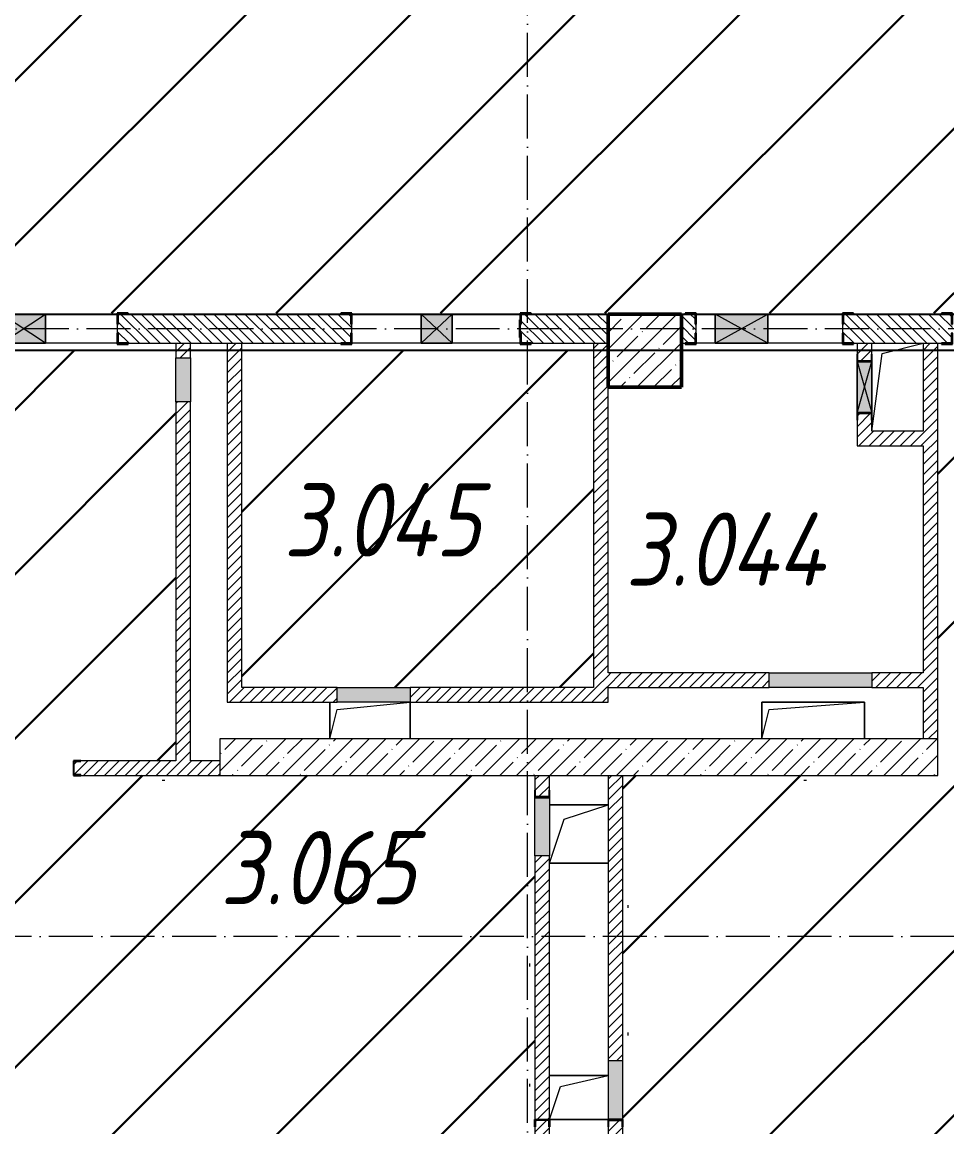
# Model space of a CAD drawing. Header units: millimetres. Extents: x 35697 to 388678, y -91946 to 171347.
# Drawn here: x 290171 to 296483, y -86332 to -78789 of the extents above; entities that cross this region are included whole.
import ezdxf

# ---------------------------------------------------------------- set-up
doc = ezdxf.new("R2010")
doc.units = ezdxf.units.MM
doc.linetypes.add('50_200_ШТРИХ_1Т_ш5_п1_п1_', pattern=[700, 500, -100, 0, -100])
for name, color, linetype, lineweight in [('2.1) ПГП окна 2.8 м', 5, 'Continuous', 30), ('A-DETL-GENF-OTLN', 7, 'Continuous', 9), ('A-FLOR-____-OTLN', 7, 'Continuous', 9), ('A-GENM-____-MCUT', 7, 'Continuous', 25), ('A-GENM-____-OTLN', 7, 'Continuous', 9), ('A-GENM-____-OTLN-1', 7, 'Continuous', 25), ('A-GLAZ-____-OTLN', 7, 'Continuous', 9), ('A-WALL-____-MCUT-1', 7, 'Continuous', 9), ('A-WALL-____-MCUT-3', 7, 'Continuous', 9), ('A-WALL-____-PATT-1', 7, 'Continuous', 9), ('A-WALL-FNSH-MCUT-1', 7, 'Continuous', 9), ('I-WALL-____-OTLN', 7, 'Continuous', 9), ('S-COLS-____-MCUT', 7, 'Continuous', 50), ('S-COLS-____-OTLN', 7, 'Continuous', 9), ('S-GRID-____-OTLN-1', 7, '50_200_ШТРИХ_1Т_ш5_п1_п1_', 9), ('Марки помещений', 7, 'Continuous', 9), ('стяжа', 7, 'Continuous', 30)]:
    doc.layers.add(name, color=color, linetype=linetype, lineweight=lineweight)
doc.styles.add('ISOCPEUR_I_2', font='isocpeui.ttf', dxfattribs={"width": 0.85, "height": 2.3})
pattern_1 = [(135, (283770.707, -86863.456), (-35.35534, -35.35534), [])]
pattern_2 = [(45, (283770.707, -86863.456), (-35.35534, 35.35534), [])]

# ---------------------------------------------------------------- blocks, each defined once
blk = doc.blocks.new('BSC_Колонна _Прямоугольная - 500х500-V70-АР1_План отверстий 3 этажа в осях 1-64_А-ГГ')
at = {"layer": 'S-COLS-____-OTLN'}
h = blk.add_hatch(dxfattribs=at)
h.set_pattern_fill('FP_107', color=256, style=0, pattern_type=2)
h.set_pattern_definition([(45, (-10650, -5831.04), (-114.0493, 114.0493), []), (45, (-10535.95, -5831.04), (-114.0493, 114.0493), [201.612, -40.322, 3.353, -36.97])])
h.paths.add_polyline_path([(-58.9, -250), (250, -250), (250, 250), (-250, 250), (-250, -250)], flags=0)
at = {"layer": 'S-COLS-____-MCUT'}
for p, q in [((250, 250), (-250, 250)), ((-250, 250), (-250, -250)), ((250, -250), (250, 250)), ((-250, -250), (250, -250))]:
    blk.add_line(p, q, dxfattribs=at)
blk = doc.blocks.new('Фахверк_СКБ_Уголок - 200_3960_зеркало-28268689-АР1_План отверстий 3 этажа в осях 1-64_А-ГГ')
at = {"layer": 'A-GENM-____-MCUT'}
for p, q in [((200, 156), (125, 156)), ((125, 156), (125, 81)), ((200, 150), (200, 156)), ((125, 81), (131, 81)), ((131, 81), (131, 150)), ((131, 150), (200, 150)), ((131, 19), (125, 19)), ((125, 19), (125, -56)), ((131, -50), (131, 19)), ((125, -56), (200, -56)), ((200, -50), (131, -50)), ((200, -56), (200, -50))]:
    blk.add_line(p, q, dxfattribs=at)
blk = doc.blocks.new('154_Стойка_СКБ_Уголок - СМ-2180_200-28268025-АР1_План отверстий 3 этажа в осях 1-64_А-ГГ')
at = {"layer": 'A-GENM-____-MCUT'}
for p, q in [((125, 156), (125, 81)), ((200, 156), (125, 156)), ((200, 150), (200, 156)), ((125, 81), (131, 81)), ((131, 81), (131, 150)), ((131, 150), (200, 150)), ((131, 19), (125, 19)), ((125, 19), (125, -56)), ((131, -50), (131, 19)), ((125, -56), (200, -56)), ((200, -50), (131, -50)), ((200, -56), (200, -50))]:
    blk.add_line(p, q, dxfattribs=at)
blk = doc.blocks.new('Стойка_Влож_Полоса боковая - Полоса-V165-АР1_План отверстий 3 этажа в осях 1-64_А-ГГ')
at = {"layer": 'A-GENM-____-OTLN'}
for p, q in [((-5, 60), (0, 60)), ((-5, -60), (-5, 60)), ((0, -60), (-5, -60))]:
    blk.add_line(p, q, dxfattribs=at)
blk = doc.blocks.new('154_Фахверк_СКБ_Швеллер - Тип_100_3960-28331862-АР1_План отверстий 3 этажа в осях 1-64_А-ГГ')
at = {"layer": 'A-GENM-____-MCUT'}
for p, q in [((175, 50), (125, 50)), ((125, 50), (125, -50)), ((128, 47), (175, 47)), ((128, -47), (128, 47)), ((175, 47), (175, 50)), ((125, -50), (175, -50)), ((175, -47), (128, -47)), ((175, -50), (175, -47))]:
    blk.add_line(p, q, dxfattribs=at)
blk = doc.blocks.new('154_Фахверк_СКБ_Швеллер - Тип_100_3960-28333271-АР1_План отверстий 3 этажа в осях 1-64_А-ГГ')
at = {"layer": 'A-GENM-____-MCUT'}
for p, q in [((125, 50), (175, 50)), ((125, -50), (125, 50)), ((128, 47), (128, -47)), ((175, 47), (128, 47)), ((175, 50), (175, 47)), ((175, -50), (125, -50)), ((128, -47), (175, -47)), ((175, -47), (175, -50))]:
    blk.add_line(p, q, dxfattribs=at)
blk = doc.blocks.new('AR_Отверстие Ниша - Лючок-32406162-АР1_План отверстий 3 этажа в осях 1-64_А-ГГ')
at = {"layer": 'A-GLAZ-____-OTLN'}
blk.add_hatch(color=256, dxfattribs=at).paths.add_polyline_path([(-150, -50), (150, -50), (150, 50), (-150, 50)], flags=0)
for p, q in [((-150, 50), (150, 50)), ((-150, -50), (-150, 50)), ((150, 50), (150, -50)), ((150, -50), (-150, -50))]:
    blk.add_line(p, q, dxfattribs=at)
blk = doc.blocks.new('AR_Отверстие Ниша - Лючок-32405374-АР1_План отверстий 3 этажа в осях 1-64_А-ГГ')
at = {"layer": 'A-GLAZ-____-OTLN'}
blk.add_hatch(color=256, dxfattribs=at).paths.add_polyline_path([(200, -47), (200, 50), (-200, 50), (-200, -50), (200, -50)], flags=0)
for p, q in [((200, 50), (-200, 50)), ((200, -50), (200, 50)), ((-200, -50), (200, -50))]:
    blk.add_line(p, q, dxfattribs=at)
blk = doc.blocks.new('AR_Отверстие Ниша - Лючок-32406186-АР1_План отверстий 3 этажа в осях 1-64_А-ГГ')
at = {"layer": 'A-GLAZ-____-OTLN'}
blk.add_hatch(color=256, dxfattribs=at).paths.add_polyline_path([(350, -50), (350, 50), (-350, 50), (-350, -50)], flags=0)
for p, q in [((-350, 50), (350, 50)), ((-350, -50), (-350, 50)), ((350, 50), (350, -50)), ((350, -50), (-350, -50))]:
    blk.add_line(p, q, dxfattribs=at)
blk = doc.blocks.new('AR_Отверстие Ниша - Лючок-32402598-АР1_План отверстий 3 этажа в осях 1-64_А-ГГ')
at = {"layer": 'A-GLAZ-____-OTLN'}
blk.add_hatch(color=256, dxfattribs=at).paths.add_polyline_path([(250, -50), (250, 50), (-250, 50), (-250, -50), (23.6, -50)], flags=0)
for p, q in [((-250, 50), (250, 50)), ((-250, -50), (-250, 50)), ((250, 50), (250, -50)), ((250, -50), (-250, -50))]:
    blk.add_line(p, q, dxfattribs=at)
blk = doc.blocks.new('AR_Отверстие Ниша - Лючок-32405436-АР1_План отверстий 3 этажа в осях 1-64_А-ГГ')
at = {"layer": 'A-GLAZ-____-OTLN'}
blk.add_hatch(color=256, dxfattribs=at).paths.add_polyline_path([(-200, -50), (200, -50), (200, 50), (-200, 50)], flags=0)
for p, q in [((-200, 50), (200, 50)), ((-200, -50), (-200, 50)), ((200, -50), (-200, -50))]:
    blk.add_line(p, q, dxfattribs=at)
blk = doc.blocks.new('154_Фахверк_СКБ_Швеллер - Тип_100_3960_зеркало-29769493-АР1_План отверстий 3 этажа в осях 1-64_А-ГГ')
at = {"layer": 'A-GENM-____-MCUT'}
for p, q in [((175, 50), (125, 50)), ((125, 50), (125, -50)), ((128, 47), (175, 47)), ((128, -47), (128, 47)), ((175, 47), (175, 50)), ((125, -50), (175, -50)), ((175, -47), (128, -47)), ((175, -50), (175, -47))]:
    blk.add_line(p, q, dxfattribs=at)
blk = doc.blocks.new('AR_Отверстие прямоугольное _в плите_ - AR_Отверстие прямоугольное _в плите_-30459209-АР1_План отверстий 3 этажа в осях 1-64_А-ГГ')
at = {"layer": 'A-GENM-____-OTLN'}
for p, q in [((-275, 125), (-275, -125)), ((-225, 75), (275, 125)), ((275, -125), (275, 125)), ((-275, -125), (-225, 75))]:
    blk.add_line(p, q, dxfattribs=at)
blk = doc.blocks.new('AR_Отверстие прямоугольное _в плите_ - AR_Отверстие прямоугольное _в плите_-30459211-АР1_План отверстий 3 этажа в осях 1-64_А-ГГ')
at = {"layer": 'A-GENM-____-OTLN'}
for p, q in [((200, 200), (-200, 200)), ((-100, 100), (200, 200)), ((-200, -200), (-100, 100)), ((-200, -200), (200, -200))]:
    blk.add_line(p, q, dxfattribs=at)
blk = doc.blocks.new('AR_Отверстие прямоугольное _в плите_ - AR_Отверстие прямоугольное _в плите_-30459214-АР1_План отверстий 3 этажа в осях 1-64_А-ГГ')
at = {"layer": 'A-GENM-____-OTLN'}
for p, q in [((200, 150), (-200, 150)), ((-125, 75), (200, 150)), ((-200, -150), (-125, 75)), ((-200, -150), (200, -150))]:
    blk.add_line(p, q, dxfattribs=at)
blk = doc.blocks.new('AR_Отверстие прямоугольное _в плите_ - AR_Отверстие прямоугольное _в плите_-30459221-АР1_План отверстий 3 этажа в осях 1-64_А-ГГ')
at = {"layer": 'A-GENM-____-OTLN'}
for p, q in [((350, 125), (-350, 125)), ((-350, 125), (-350, -125)), ((-300, 75), (350, 125)), ((350, -125), (350, 125)), ((-350, -125), (-300, 75))]:
    blk.add_line(p, q, dxfattribs=at)
blk = doc.blocks.new('AR_Отверстие прямоугольное _в плите_ - AR_Отверстие прямоугольное _в плите_-30552533-АР1_План отверстий 3 этажа в осях 1-64_А-ГГ')
at = {"layer": 'A-GENM-____-OTLN'}
for p, q in [((-175, -300), (-105, 230)), ((-105, 230), (175, 300))]:
    blk.add_line(p, q, dxfattribs=at)
blk = doc.blocks.new('AR_Отверстие прямоугольное _в стене__БезПР - AR_Отверстие прямоугольное _в стене__БезПР-36428349-АР1_План отверстий 3 этажа в осях 1-64_А-ГГ')
at = {"layer": 'A-GLAZ-____-OTLN'}
blk.add_hatch(color=256, dxfattribs=at).paths.add_polyline_path([(-150, 100), (-150, -100), (150, -100), (150, 100)], flags=0)
at = {"layer": 'A-DETL-GENF-OTLN'}
for p, q in [((-150, -100), (-150, 100)), ((-150, 100), (150, 100)), ((150, 100), (-150, -100)), ((-150, 100), (150, -100)), ((150, 100), (-150, 100)), ((-150, 100), (-150, -100)), ((150, 100), (150, -100)), ((150, -100), (150, 100)), ((150, -100), (-150, -100)), ((-150, -100), (150, -100))]:
    blk.add_line(p, q, dxfattribs=at)
at = {"layer": 'A-GLAZ-____-OTLN'}
blk.add_line((150, 100), (-150, 100), dxfattribs=at)
blk = doc.blocks.new('AR_Отверстие прямоугольное _в стене__БезПР - AR_Отверстие прямоугольное _в стене__БезПР-36899618-АР1_План отверстий 3 этажа в осях 1-64_А-ГГ')
at = {"layer": 'A-GLAZ-____-OTLN'}
blk.add_hatch(color=256, dxfattribs=at).paths.add_polyline_path([(-105, 100), (-105, -100), (105, -100), (105, 100)], flags=0)
at = {"layer": 'A-DETL-GENF-OTLN'}
for p, q in [((-105, -100), (-105, 100)), ((-105, 100), (105, 100)), ((105, 100), (-105, -100)), ((-105, 100), (105, -100)), ((105, 100), (-105, 100)), ((-105, 100), (-105, -100)), ((105, 100), (105, -100)), ((105, -100), (105, 100)), ((105, -100), (-105, -100)), ((-105, -100), (105, -100))]:
    blk.add_line(p, q, dxfattribs=at)
blk = doc.blocks.new('AR_Отверстие прямоугольное _в стене_ - AR_Отверстие прямоугольное _в стене__ОВ-36986906-АР1_План отверстий 3 этажа в осях 1-64_А-ГГ')
at = {"layer": 'A-GLAZ-____-OTLN'}
blk.add_hatch(color=256, dxfattribs=at).paths.add_polyline_path([(-175, -47), (-175, -50), (175, -50), (175, 50), (-175, 50), (-175, 47)], flags=0)
at = {"layer": 'A-DETL-GENF-OTLN'}
for p, q in [((-175, 50), (175, 50)), ((175, 50), (-175, -50)), ((-175, 50), (175, -50)), ((175, 50), (-175, 50)), ((175, -50), (-175, -50)), ((-175, -50), (175, -50))]:
    blk.add_line(p, q, dxfattribs=at)
blk = doc.blocks.new('AR_Отверстие прямоугольное _в стене_ - AR_Отверстие прямоугольное _в стене__ОВ-36986394-АР1_План отверстий 3 этажа в осях 1-64_А-ГГ')
at = {"layer": 'A-GLAZ-____-OTLN'}
blk.add_hatch(color=256, dxfattribs=at).paths.add_polyline_path([(-180, 100), (-180, -100), (180, -100), (180, 100)], flags=0)
at = {"layer": 'A-DETL-GENF-OTLN'}
for p, q in [((-180, -100), (-180, 100)), ((-180, 100), (180, 100)), ((180, 100), (-180, -100)), ((-180, 100), (180, -100)), ((180, 100), (-180, 100)), ((-180, 100), (-180, -100)), ((180, 100), (180, -100)), ((180, -100), (180, 100)), ((180, -100), (-180, -100)), ((-180, -100), (180, -100))]:
    blk.add_line(p, q, dxfattribs=at)
blk = doc.blocks.new('3эт')
at = {"layer": 'S-GRID-____-OTLN-1', "color": 251, "ltscale": 0.6, "true_color": 0x636466}
for p, q in [((293620.7, -91346.1), (293620.7, -36982.5)), ((374089.5, -80882.4), (279101.9, -80882.4)), ((387697.2, -85032.4), (279101.9, -85032.4))]:
    blk.add_line(p, q, dxfattribs=at)

msp = doc.modelspace()

# ---------------------------------------------------------------- hatches: boundary and pattern name
at = {"layer": '2.1) ПГП окна 2.8 м'}
h = msp.add_hatch(dxfattribs=at)
h.set_pattern_fill('ANSI31', color=5, scale=250)
h.paths.add_polyline_path([(322070.7, -77882.4), (321570.7, -77882.4), (321570.7, -77632.4), (319770.7, -77632.4), (319770.7, -77638.4), (319695.7, -77638.4), (319270.7, -77634.3), (319270.7, -77732.4), (319070.7, -77732.4), (319070.7, -77882.4), (318570.7, -77882.4), (318570.7, -77632.4), (316770.7, -77632.4), (316770.7, -77638.4), (316695.7, -77638.4), (315645.7, -77632.4), (315645.7, -77638.4), (315570.7, -77638.4), (313770.7, -77632.4), (313770.7, -77638.4), (313695.7, -77638.4), (313070.7, -77632.4), (313070.7, -77882.4), (312570.7, -77882.4), (312570.7, -77632.4), (310770.7, -77632.4), (310770.7, -77638.4), (310695.7, -77638.4), (310270.7, -77634.3), (310270.7, -77732.4), (310070.7, -77732.4), (310070.7, -77882.4), (309570.7, -77882.4), (309570.7, -77632.4), (302520.7, -77632.4), (301370.7, -77632.4), (301370.7, -77382.4), (298806.3, -77382.4, -0.683489), (298713.1, -77382.4), (293370.7, -77382.4), (293370.7, -77632.4), (289370.7, -77632.4), (281820.7, -77632.4), (281820.7, -77882.4), (281570.7, -77882.4), (281570.7, -78207.4), (281576.7, -78207.4), (281576.7, -78282.4), (281570.7, -80082.4), (281576.7, -80082.4), (281576.7, -80157.4), (281573.9, -80332.4), (281670.7, -80332.4), (281670.7, -80532.4), (281820.7, -80532.4), (281820.7, -80782.4), (289595.7, -80782.4), (289595.7, -80776.4), (289670.7, -80776.4), (290820.7, -80776.5), (290820.7, -80776.4), (290895.7, -80776.4), (292345.7, -80776.5), (292345.7, -80776.4), (292420.7, -80776.4), (293570.7, -80776.5), (293570.7, -80776.4), (293645.7, -80776.4), (294695.7, -80776.5), (294695.7, -80776.4), (294770.7, -80776.4), (295770.7, -80776.5), (295770.7, -80776.4), (295845.7, -80776.4), (296445.7, -80776.5), (296445.7, -80776.4), (296520.7, -80776.4), (297670.7, -80776.5), (297670.7, -80776.4), (297745.7, -80776.4), (302770.7, -80776.8), (302770.7, -80776.4), (302845.7, -80776.4), (307395.7, -80776.8), (307395.7, -80776.4), (307470.7, -80776.4), (309170.7, -80776.6), (309170.7, -80776.4), (309245.7, -80776.4), (313095.7, -80776.8), (313095.7, -80776.4), (313248.7, -80776.4), (313260.7, -80782.4), (313660.7, -80782.4), (313870.7, -80782.4), (313870.7, -80776.4), (313945.7, -80776.4), (314095.7, -80776.4), (314095.7, -80776.4), (314170.7, -80776.4), (314870.7, -80776.5), (314870.7, -80776.4), (314945.7, -80776.4), (316745.7, -80776.6), (316745.7, -80776.4), (316820.7, -80776.4), (317970.7, -80776.5), (317970.7, -80776.4), (318045.7, -80776.4), (322070.7, -80776.9)])
h.paths.add_polyline_path([(355620.7, -77882.4), (355120.7, -77882.4), (355120.7, -77632.4), (352620.7, -77632.4), (352620.7, -77882.4), (352120.7, -77882.4), (352120.7, -77732.4), (351920.7, -77732.4), (351945.7, -77657.4), (352120.7, -77632.4), (352120.7, -77382.4), (351776.7, -77382.4), (351776.7, -77451.4), (351770.7, -77563.4), (351770.7, -77382.4), (346620.7, -77382.4), (346620.7, -77661), (346820.7, -77632.4), (346820.7, -77732.4), (346620.7, -77732.4), (346620.7, -77882.4), (346120.7, -77882.4), (346120.7, -77732.4), (345920.7, -77732.4), (345920.7, -77632.4), (343970.7, -77632.4), (343970.7, -77638.4), (343895.7, -77638.4), (343620.7, -77632.4), (343620.7, -77882.4), (343120.7, -77882.4), (343120.7, -77632.4), (342845.7, -77632.4), (342845.7, -77638.4), (342770.7, -77638.4), (342770.7, -77632.4), (340970.7, -77632.4), (340970.7, -77638.4), (340895.7, -77638.4), (339845.7, -77632.4), (339845.7, -77638.4), (339770.7, -77638.4), (337970.7, -77632.4), (337970.7, -77638.4), (337820.7, -77638.4), (337820.7, -77732.4), (337620.7, -77732.4), (337620.7, -77882.4), (337120.7, -77882.4), (337120.7, -77732.4), (336920.7, -77732.4), (336945.7, -77657.4), (337120.7, -77632.4), (337120.7, -77382.4), (336776.7, -77382.4), (336776.7, -77451.4), (336770.7, -77563.4), (336770.7, -77382.4), (334970.7, -77382.4), (334970.7, -77451.4), (334970.7, -77563.4), (334970.7, -77638.4), (334895.7, -77638.4), (334620.7, -77632.4), (334620.7, -77882.4), (334120.7, -77882.4), (334120.7, -77732.4), (333920.7, -77732.4), (333945.7, -77657.4), (334120.7, -77632.4), (334120.7, -77382.4), (333776.7, -77382.4), (333776.7, -77451.4), (333770.7, -77563.4), (333770.7, -77382.4), (331970.7, -77382.4), (331970.7, -77451.4), (331970.7, -77563.4), (331970.7, -77638.4), (331895.7, -77638.4), (330845.7, -77632.4), (330845.7, -77638.4), (330770.7, -77638.4), (330770.7, -77632.4), (328970.7, -77632.4), (328970.7, -77638.4), (328820.7, -77638.4), (328820.7, -77732.4), (328620.7, -77732.4), (328620.7, -77882.4), (328120.7, -77882.4), (328120.7, -77732.4), (327920.7, -77732.4), (327945.7, -77657.4), (328120.7, -77632.4), (328120.7, -77382.4), (327776.7, -77382.4), (327776.7, -77451.4), (327770.7, -77563.4), (327770.7, -77382.4), (325970.7, -77382.4), (325970.7, -77451.4), (325970.7, -77563.4), (325970.7, -77638.4), (325895.7, -77638.4), (325620.7, -77632.4), (325620.7, -77882.4), (325120.7, -77882.4), (325120.7, -77732.4), (324920.7, -77732.4), (324945.7, -77657.4), (325120.7, -77632.4), (325120.7, -77382.4), (324776.7, -77382.4), (324776.7, -77451.4), (324770.7, -77563.4), (324770.7, -77382.4), (322970.7, -77382.4), (322970.7, -77451.4), (322970.7, -77563.4), (322970.7, -77638.4), (322895.7, -77638.4), (322620.7, -77632.4), (322620.7, -77882.4), (322120.7, -77882.4), (322120.7, -80782.4), (326145.7, -80782.4), (326145.7, -80776.4), (326220.7, -80776.4), (327920.7, -80776.6), (327920.7, -80776.4), (327995.7, -80776.4), (329320.7, -80776.6), (329320.7, -80776.4), (329395.7, -80776.4), (329495.7, -80776.4), (329495.7, -80776.4), (329570.7, -80776.4), (331370.7, -80776.7), (331370.7, -80776.4), (331445.7, -80776.4), (337945.7, -80777.4), (337945.7, -80776.4), (338020.7, -80776.4), (339720.7, -80776.7), (339720.7, -80776.4), (339795.7, -80776.4), (340445.7, -80776.5), (340445.7, -80776.4), (340520.7, -80776.4), (341420.7, -80776.6), (341420.7, -80776.4), (341495.7, -80776.4), (346945.7, -80777.5), (346945.7, -80776.4), (347020.7, -80776.4), (348720.7, -80776.8), (348720.7, -80776.4), (348795.7, -80776.4), (352745.7, -80777.4), (352745.7, -80776.4), (352820.7, -80776.4), (353720.7, -80776.7), (353720.7, -80776.4), (353795.7, -80776.4), (355620.7, -80777)])
h.paths.add_polyline_path([(324776.7, -77632.4), (324845.7, -77632.4), (324845.7, -77638.4), (324776.7, -77638.4)], flags=16)
h.paths.add_polyline_path([(327776.7, -77632.4), (327845.7, -77632.4), (327845.7, -77638.4), (327776.7, -77638.4)], flags=16)
h.paths.add_polyline_path([(333776.7, -77632.4), (333845.7, -77632.4), (333845.7, -77638.4), (333776.7, -77638.4)], flags=16)
h.paths.add_polyline_path([(336776.7, -77632.4), (336845.7, -77632.4), (336845.7, -77638.4), (336776.7, -77638.4)], flags=16)
h.paths.add_polyline_path([(351776.7, -77632.4), (351845.7, -77632.4), (351845.7, -77638.4), (351776.7, -77638.4)], flags=16)
h.paths.add_polyline_path([(372820.7, -77882.4), (370565.7, -77882.4), (370565.7, -77888.4), (370490.7, -77888.4), (370490.7, -77882.4), (369340.7, -77882.4), (369340.7, -77888.4), (369265.7, -77888.4), (363995.7, -77882.4), (363995.7, -77888.4), (363920.7, -77888.4), (362770.7, -77882.4), (362770.7, -77888.4), (362695.7, -77888.4), (361770.7, -77882.4), (361270.7, -77882.4), (360195.7, -77882.4), (360195.7, -77888.4), (360120.7, -77888.4), (360120.7, -77882.4), (358970.7, -77882.4), (358970.7, -77888.4), (358895.7, -77888.4), (358770.7, -77882.4), (358270.7, -77882.4), (358270.7, -77632.4), (356170.7, -77632.4), (356170.7, -77882.4), (355670.7, -77882.4), (355670.7, -80782.4), (356170.7, -80782.4), (356495.7, -80782.4), (356495.7, -80776.4), (356570.7, -80776.4), (358270.7, -80777), (358270.7, -80776.4), (358345.7, -80776.4), (361995.7, -80777.9), (361995.7, -80776.4), (362070.7, -80776.4), (362770.7, -80776.8), (362770.7, -80776.4), (362845.7, -80776.4), (362995.7, -80776.5), (362995.7, -80776.4), (363070.7, -80776.4), (363770.7, -80776.8), (363770.7, -80776.4), (363845.7, -80776.4), (363995.7, -80776.5), (363995.7, -80776.4), (364070.7, -80776.4), (372770.7, -80782.4), (372820.7, -80782.4), (372820.7, -80082.4)])
h.paths.add_polyline_path([(301397.2, -79889.3), (303030.7, -79889.3), (303030.7, -78689.3), (301397.2, -78689.3)], flags=24)
h.paths.add_polyline_path([(340247.8, -79908.4), (341925.4, -79908.4), (341925.4, -78708.4), (340247.8, -78708.4)], flags=24)
h = msp.add_hatch(dxfattribs=at)
h.set_pattern_fill('ANSI31', color=5, scale=250)
h.paths.add_polyline_path([(298064.7, -84108.4), (298070.7, -83932.4), (297670.7, -83932.4), (297620.7, -83932.4), (297620.7, -83832.4), (297670.7, -83832.4), (298070.7, -83832.4), (298070.7, -81906.4), (298064.7, -81906.4), (298064.7, -81558.4), (298070.2, -81032.4), (296420.7, -81032.4), (296420.7, -83682.4), (296420.7, -83932.4), (294270.7, -83932.4), (294270.7, -85882.4), (294270.7, -86282.4), (294270.7, -86332.4), (294270.7, -88282.4), (294670.7, -88282.4), (294670.7, -88532.4), (296495.7, -88532.4), (296495.7, -88526.4), (296570.7, -88526.4), (296570.7, -88532.4), (297570.7, -88532.4), (297570.7, -88526.4), (297645.7, -88526.4), (297970.7, -88530.1), (297970.7, -88432.4), (298070.7, -88432.4), (298070.7, -86382.4), (298070.7, -86332.4), (298070.7, -84656.4), (298064.7, -84656.4)])
h.paths.add_polyline_path([(291220.7, -81382.4), (291220.7, -81082.4), (291220.7, -81032.4), (289570.7, -81032.4), (289570.7, -81282.4), (289320.7, -81282.4), (289320.7, -88282.4), (289570.7, -88282.4), (289570.7, -88432.4), (289770.7, -88432.4), (289770.7, -88532.4), (290095.7, -88532.4), (290095.7, -88526.4), (290170.7, -88526.4), (290170.7, -88532.4), (291170.7, -88532.4), (291170.7, -88526.4), (291245.7, -88526.4), (293670.7, -88531.4), (293670.7, -88282.4), (293670.7, -87882.4), (293670.7, -86332.4), (293670.7, -86282.4), (293670.7, -84482.4), (293670.7, -84082.4), (293670.7, -84032.4), (293670.7, -83932.4), (291520.7, -83932.4), (290570.7, -83932.4), (290520.7, -83932.4), (290520.7, -83832.4), (290570.7, -83832.4), (291220.7, -83832.4)])
h.paths.add_polyline_path([(294070.7, -81032.4), (291670.7, -81032.4), (291670.7, -83332.4), (292320.7, -83332.4), (292820.7, -83332.4), (294070.7, -83332.4)])
h.paths.add_polyline_path([(295161, -87393.5), (296863.4, -87393.5), (296863.4, -86193.5), (295161, -86193.5)], flags=24)
h.paths.add_polyline_path([(291347.7, -85137.6), (293003.5, -85137.6), (293003.5, -83937.6), (291347.7, -83937.6)], flags=24)
h.paths.add_polyline_path([(290031, -87601.5), (291733.1, -87601.5), (291733.1, -86401.5), (290031, -86401.5)], flags=24)
h.paths.add_polyline_path([(291780, -82762.7), (293479.5, -82762.7), (293479.5, -81562.7), (291780, -81562.7)], flags=24)
at = {"layer": 'A-WALL-____-PATT-1'}
h = msp.add_hatch(dxfattribs=at)
h.set_pattern_fill('FP_6', color=256, style=0, pattern_type=2)
h.set_pattern_definition(pattern_1)
h.paths.add_polyline_path([(293576.7, -80982.4), (294170.7, -80982.4), (294170.7, -80782.4), (293576.7, -80782.4), (293576.7, -80851.4), (293570.7, -80851.4), (293570.7, -80913.4), (293576.7, -80913.4)], flags=0)
h.paths.add_polyline_path([(290826.9, -80982.4), (292414.7, -80982.4), (292414.7, -80913.4), (292420.7, -80913.4), (292420.7, -80851.4), (292414.7, -80851.4), (292414.7, -80782.4), (290826.7, -80782.4), (290826.7, -80851.4), (290820.7, -80851.4), (290820.7, -80913.4), (290826.7, -80913.4), (290826.7, -80982.4)], flags=0)
h.paths.add_polyline_path([(289570.7, -80982.4), (289664.7, -80982.4), (289664.7, -80913.4), (289670.7, -80913.4), (289670.7, -80851.4), (289664.7, -80851.4), (289664.7, -80782.4), (289570.7, -80782.4), (289570.7, -80888.4)], flags=0)
h = msp.add_hatch(dxfattribs=at)
h.set_pattern_fill('FP_6', color=256, style=0, pattern_type=2)
h.set_pattern_definition(pattern_1)
h.paths.add_polyline_path([(298170.7, -80982.4), (298170.7, -80782.4), (297676.7, -80782.4), (297676.7, -80851.4), (297670.7, -80851.4), (297670.7, -80913.4), (297676.7, -80913.4), (297676.7, -80982.4), (297896.7, -80982.4)], flags=0)
h.paths.add_polyline_path([(296129.3, -80982.4), (296514.7, -80982.4), (296514.7, -80913.4), (296520.7, -80913.4), (296520.7, -80851.4), (296514.7, -80851.4), (296514.7, -80782.4), (295776.7, -80782.4), (295776.7, -80851.4), (295770.7, -80851.4), (295770.7, -80913.4), (295776.7, -80913.4), (295776.7, -80982.4), (295845.7, -80982.4)], flags=0)
h.paths.add_polyline_path([(294670.7, -80982.4), (294764.7, -80982.4), (294764.7, -80913.4), (294770.7, -80913.4), (294770.7, -80851.4), (294764.7, -80851.4), (294764.7, -80782.4), (294670.7, -80782.4), (294670.7, -80969.2)], flags=0)
h = msp.add_hatch(dxfattribs=at)
h.set_pattern_fill('FP_5', color=256, style=0, pattern_type=2)
h.set_pattern_definition(pattern_2)
h.paths.add_polyline_path([(291220.7, -83832.4), (291320.7, -83832.4), (291320.7, -81382.4), (291220.7, -81382.4), (291220.7, -82689.3)], flags=0)
h.paths.add_polyline_path([(291220.7, -81082.4), (291320.7, -81082.4), (291320.7, -80982.4), (291220.7, -80982.4)], flags=0)
h = msp.add_hatch(dxfattribs=at)
h.set_pattern_fill('FP_5', color=256, style=0, pattern_type=2)
h.set_pattern_definition(pattern_2)
h.paths.add_polyline_path([(291670.7, -83332.4), (291670.7, -80982.4), (291570.7, -80982.4), (291570.7, -83332.4)], flags=0)
h = msp.add_hatch(dxfattribs=at)
h.set_pattern_fill('FP_5', color=256, style=0, pattern_type=2)
h.set_pattern_definition(pattern_2)
h.paths.add_polyline_path([(294070.7, -83332.4), (294170.7, -83332.4), (294170.7, -80982.4), (294070.7, -80982.4), (294070.7, -82689.3)], flags=0)
h = msp.add_hatch(dxfattribs=at)
h.set_pattern_fill('FP_5', color=256, style=0, pattern_type=2)
h.set_pattern_definition(pattern_2)
h.paths.add_polyline_path([(295970.7, -81682.4), (295970.7, -81507.4), (295967.7, -81507.4), (295967.7, -81460.4), (295873.7, -81460.4), (295873.7, -81507.4), (295870.7, -81507.4), (295870.7, -81682.4)], flags=0)
h.paths.add_polyline_path([(295967.7, -81104.4), (295967.7, -81057.4), (295970.7, -81057.4), (295970.7, -80982.4), (295870.7, -80982.4), (295870.7, -81057.4), (295873.7, -81057.4), (295873.7, -81104.4), (295891, -81104.4)], flags=0)
h = msp.add_hatch(dxfattribs=at)
h.set_pattern_fill('FP_5', color=256, style=0, pattern_type=2)
h.set_pattern_definition(pattern_2)
h.paths.add_polyline_path([(296420.7, -83682.4), (296420.7, -80982.4), (296320.7, -80982.4), (296320.7, -83682.4)], flags=0)
h = msp.add_hatch(dxfattribs=at)
h.set_pattern_fill('FP_5', color=256, style=0, pattern_type=2)
h.set_pattern_definition(pattern_2)
h.paths.add_polyline_path([(296320.7, -81682.4), (296320.7, -81582.4), (295970.7, -81582.4), (295970.7, -81682.4), (296129.3, -81682.4)], flags=0)
h = msp.add_hatch(dxfattribs=at)
h.set_pattern_fill('FP_5', color=256, style=0, pattern_type=2)
h.set_pattern_definition(pattern_2)
h.paths.add_polyline_path([(296129.3, -83332.4), (296320.7, -83332.4), (296320.7, -83232.4), (295970.7, -83232.4), (295970.7, -83332.4)], flags=0)
h.paths.add_polyline_path([(295270.7, -83332.4), (295270.7, -83232.4), (294170.7, -83232.4), (294170.7, -83332.4), (294361.8, -83332.4)], flags=0)
h = msp.add_hatch(dxfattribs=at)
h.set_pattern_fill('FP_5', color=256, style=0, pattern_type=2)
h.set_pattern_definition(pattern_2)
h.paths.add_polyline_path([(294170.7, -83432.4), (294170.7, -83332.4), (292820.7, -83332.4), (292820.7, -83432.4)], flags=0)
h.paths.add_polyline_path([(292320.7, -83432.4), (292320.7, -83332.4), (291570.7, -83332.4), (291570.7, -83432.4)], flags=0)
h = msp.add_hatch(dxfattribs=at)
h.set_pattern_fill('FP_38', color=256, style=0, pattern_type=2)
h.set_pattern_definition([(45, (283770.7, -86863.46), (-114.0493, 114.0493), []), (45, (283884.76, -86863.46), (-114.0493, 114.0493), [201.612, -40.322, 3.353, -36.97])])
h.paths.add_polyline_path([(296420.7, -83932.4), (296420.7, -83682.4), (291520.7, -83682.4), (291520.7, -83932.4), (296129.3, -83932.4)], flags=0)
h = msp.add_hatch(dxfattribs=at)
h.set_pattern_fill('FP_5', color=256, style=0, pattern_type=2)
h.set_pattern_definition(pattern_2)
h.paths.add_polyline_path([(291520.7, -83932.4), (291520.7, -83832.4), (290570.7, -83832.4), (290570.7, -83835.4), (290523.7, -83835.4), (290523.7, -83929.4), (290570.7, -83929.4), (290570.7, -83932.4), (290826.9, -83932.4)], flags=0)
h = msp.add_hatch(dxfattribs=at)
h.set_pattern_fill('FP_5', color=256, style=0, pattern_type=2)
h.set_pattern_definition(pattern_2)
h.paths.add_polyline_path([(293770.7, -88532.4), (293770.7, -88282.4), (293670.7, -88282.4), (293670.7, -88532.4)], flags=0)
h.paths.add_polyline_path([(293670.7, -87882.4), (293770.7, -87882.4), (293770.7, -86332.4), (293767.7, -86332.4), (293767.7, -86285.4), (293673.7, -86285.4), (293673.7, -86332.4), (293670.7, -86332.4), (293670.7, -87849.5)], flags=0)
h.paths.add_polyline_path([(293673.9, -86282.4), (293770.7, -86282.4), (293770.7, -84482.4), (293670.7, -84482.4), (293670.7, -86282.4), (293673.7, -86282.4)], flags=0)
h.paths.add_polyline_path([(293767.7, -84079.4), (293767.7, -84032.4), (293770.7, -84032.4), (293770.7, -83932.4), (293670.7, -83932.4), (293670.7, -84032.4), (293673.7, -84032.4), (293673.7, -84079.4)], flags=0)
h = msp.add_hatch(dxfattribs=at)
h.set_pattern_fill('FP_5', color=256, style=0, pattern_type=2)
h.set_pattern_definition(pattern_2)
h.paths.add_polyline_path([(294270.7, -88282.4), (294270.7, -86332.4), (294267.7, -86332.4), (294267.7, -86285.4), (294173.7, -86285.4), (294173.7, -86332.4), (294170.7, -86332.4), (294170.7, -88282.4)], flags=0)
h.paths.add_polyline_path([(294270.7, -85882.4), (294270.7, -83932.4), (294170.7, -83932.4), (294170.7, -85882.4)], flags=0)

# ---------------------------------------------------------------- linework, layer by layer
msp.add_lwpolyline([(372770.7, -81032.4), (281820.7, -81032.4), (281820.7, -80782.4), (372770.7, -80782.4)], close=True)
at = {"layer": 'A-FLOR-____-OTLN'}
for p, q in [((292270.7, -83682.4), (292270.7, -83432.4)), ((292820.7, -83432.4), (292820.7, -83682.4)), ((295220.7, -83432.4), (295920.7, -83432.4)), ((295220.7, -83682.4), (295220.7, -83432.4)), ((295920.7, -83432.4), (295920.7, -83682.4)), ((293770.7, -84132.4), (294170.7, -84132.4)), ((294170.7, -84532.4), (293770.7, -84532.4)), ((293770.7, -85982.4), (294170.7, -85982.4)), ((294170.7, -86282.4), (293770.7, -86282.4))]:
    msp.add_line(p, q, dxfattribs=at)
at = {"layer": 'A-WALL-____-MCUT-1'}
for p, q in [((296420.7, -83682.4), (291520.7, -83682.4)), ((291520.7, -83682.4), (291520.7, -83932.4)), ((296420.7, -83932.4), (296420.7, -83682.4)), ((291520.7, -83932.4), (296420.7, -83932.4))]:
    msp.add_line(p, q, dxfattribs=at)
at = {"layer": 'A-WALL-____-MCUT-3'}
for p, q in [((292345.7, -80782.4), (290895.7, -80782.4)), ((294170.7, -80782.4), (293645.7, -80782.4)), ((294695.7, -80782.4), (294670.7, -80782.4)), ((296445.7, -80782.4), (295845.7, -80782.4)), ((290820.7, -80851.4), (290820.7, -80913.4)), ((292420.7, -80913.4), (292420.7, -80851.4)), ((293570.7, -80851.4), (293570.7, -80913.4)), ((294770.7, -80913.4), (294770.7, -80851.4)), ((295770.7, -80851.4), (295770.7, -80913.4)), ((290895.7, -80982.4), (292345.7, -80982.4)), ((293645.7, -80982.4), (294170.7, -80982.4)), ((294670.7, -80982.4), (294695.7, -80982.4)), ((295845.7, -80982.4), (296445.7, -80982.4))]:
    msp.add_line(p, q, dxfattribs=at)
at = {"layer": 'A-WALL-FNSH-MCUT-1'}
for p, q in [((291220.7, -80982.4), (291220.7, -81082.4)), ((291320.7, -81082.4), (291320.7, -80982.4)), ((291570.7, -80982.4), (291570.7, -83432.4)), ((291670.7, -83332.4), (291670.7, -80982.4)), ((294070.7, -80982.4), (294070.7, -83332.4)), ((295870.7, -80982.4), (295870.7, -81057.4)), ((295970.7, -81057.4), (295970.7, -80982.4)), ((296320.7, -80982.4), (296320.7, -81582.4)), ((296420.7, -83682.4), (296420.7, -80982.4)), ((294170.7, -83232.4), (294170.7, -81282.4)), ((291220.7, -81382.4), (291220.7, -83832.4)), ((291320.7, -83832.4), (291320.7, -81382.4)), ((295870.7, -81507.4), (295870.7, -81682.4)), ((295970.7, -81582.4), (295970.7, -81507.4)), ((296320.7, -81582.4), (295970.7, -81582.4)), ((295870.7, -81682.4), (296320.7, -81682.4)), ((296320.7, -81682.4), (296320.7, -83232.4)), ((295270.7, -83232.4), (294170.7, -83232.4)), ((296320.7, -83232.4), (295970.7, -83232.4)), ((292320.7, -83332.4), (291670.7, -83332.4)), ((294070.7, -83332.4), (292820.7, -83332.4)), ((294170.7, -83432.4), (294170.7, -83332.4)), ((294170.7, -83332.4), (295270.7, -83332.4)), ((295970.7, -83332.4), (296320.7, -83332.4)), ((296320.7, -83332.4), (296320.7, -83682.4)), ((291570.7, -83432.4), (292320.7, -83432.4)), ((292820.7, -83432.4), (294170.7, -83432.4)), ((291220.7, -83832.4), (290570.7, -83832.4)), ((291520.7, -83832.4), (291320.7, -83832.4)), ((290570.7, -83932.4), (291520.7, -83932.4)), ((293670.7, -83932.4), (293670.7, -84032.4)), ((293770.7, -84032.4), (293770.7, -83932.4)), ((294170.7, -83932.4), (294170.7, -85882.4)), ((294270.7, -85882.4), (294270.7, -83932.4)), ((291145.7, -83967.4), (291125.7, -83967.4)), ((295525.7, -83967.4), (295505.7, -83967.4)), ((293670.7, -84482.4), (293670.7, -86282.4)), ((293770.7, -86282.4), (293770.7, -84482.4)), ((294305.7, -84817.4), (294305.7, -84837.4)), ((293635.7, -85237.4), (293635.7, -85217.4)), ((294305.7, -85687.4), (294305.7, -85707.4)), ((293635.7, -86057.4), (293635.7, -86037.4)), ((293670.7, -86332.4), (293670.7, -87882.4)), ((293770.7, -87882.4), (293770.7, -86332.4)), ((294170.7, -86332.4), (294170.7, -88282.4)), ((294270.7, -88282.4), (294270.7, -86332.4))]:
    msp.add_line(p, q, dxfattribs=at)
at = {"layer": 'I-WALL-____-OTLN'}
for p, q in [((290330.7, -80782.4), (290820.7, -80782.4)), ((292420.7, -80782.4), (292895.7, -80782.4)), ((293105.7, -80782.4), (293570.7, -80782.4)), ((294770.7, -80782.4), (294900.7, -80782.4)), ((295260.7, -80782.4), (295770.7, -80782.4)), ((290820.7, -80982.4), (290330.7, -80982.4)), ((292895.7, -80982.4), (292420.7, -80982.4)), ((293570.7, -80982.4), (293105.7, -80982.4)), ((294900.7, -80982.4), (294770.7, -80982.4)), ((295770.7, -80982.4), (295260.7, -80982.4))]:
    msp.add_line(p, q, dxfattribs=at)

# ---------------------------------------------------------------- block references
at = {"layer": 'A-GENM-____-OTLN'}
for name, p in [('Стойка_Влож_Полоса боковая - Полоса-V165-АР1_План отверстий 3 этажа в осях 1-64_А-ГГ', (293570.7, -80882.4)), ('AR_Отверстие прямоугольное _в плите_ - AR_Отверстие прямоугольное _в плите_-30552533-АР1_План отверстий 3 этажа в осях 1-64_А-ГГ', (296145.7, -81282.4)), ('AR_Отверстие прямоугольное _в плите_ - AR_Отверстие прямоугольное _в плите_-30459209-АР1_План отверстий 3 этажа в осях 1-64_А-ГГ', (292545.7, -83557.4)), ('AR_Отверстие прямоугольное _в плите_ - AR_Отверстие прямоугольное _в плите_-30459221-АР1_План отверстий 3 этажа в осях 1-64_А-ГГ', (295570.7, -83557.4)), ('AR_Отверстие прямоугольное _в плите_ - AR_Отверстие прямоугольное _в плите_-30459211-АР1_План отверстий 3 этажа в осях 1-64_А-ГГ', (293970.7, -84332.4)), ('AR_Отверстие прямоугольное _в плите_ - AR_Отверстие прямоугольное _в плите_-30459214-АР1_План отверстий 3 этажа в осях 1-64_А-ГГ', (293970.7, -86132.4))]:
    msp.add_blockref(name, p, dxfattribs=at)
at = {"layer": 'A-GENM-____-OTLN-1'}
for name, p in [('154_Стойка_СКБ_Уголок - СМ-2180_200-28268025-АР1_План отверстий 3 этажа в осях 1-64_А-ГГ', (290695.7, -80932.4)), ('154_Стойка_СКБ_Уголок - СМ-2180_200-28268025-АР1_План отверстий 3 этажа в осях 1-64_А-ГГ', (293445.7, -80932.4)), ('154_Стойка_СКБ_Уголок - СМ-2180_200-28268025-АР1_План отверстий 3 этажа в осях 1-64_А-ГГ', (295645.7, -80932.4)), ('154_Фахверк_СКБ_Швеллер - Тип_100_3960-28331862-АР1_План отверстий 3 этажа в осях 1-64_А-ГГ', (290395.7, -83882.4))]:
    msp.add_blockref(name, p, dxfattribs=at)
for name, p, rotation in [('154_Стойка_СКБ_Уголок - СМ-2180_200-28268025-АР1_План отверстий 3 этажа в осях 1-64_А-ГГ', (292545.7, -80832.4), 180), ('Фахверк_СКБ_Уголок - 200_3960_зеркало-28268689-АР1_План отверстий 3 этажа в осях 1-64_А-ГГ', (294895.7, -80832.4), 180), ('154_Стойка_СКБ_Уголок - СМ-2180_200-28268025-АР1_План отверстий 3 этажа в осях 1-64_А-ГГ', (296645.7, -80832.4), 180), ('154_Фахверк_СКБ_Швеллер - Тип_100_3960_зеркало-29769493-АР1_План отверстий 3 этажа в осях 1-64_А-ГГ', (295920.7, -81232.4), 90), ('154_Фахверк_СКБ_Швеллер - Тип_100_3960-28331862-АР1_План отверстий 3 этажа в осях 1-64_А-ГГ', (295920.7, -81332.4), 270), ('154_Фахверк_СКБ_Швеллер - Тип_100_3960_зеркало-29769493-АР1_План отверстий 3 этажа в осях 1-64_А-ГГ', (293720.7, -84207.4), 89.9999999999997), ('154_Фахверк_СКБ_Швеллер - Тип_100_3960-28333271-АР1_План отверстий 3 этажа в осях 1-64_А-ГГ', (293720.7, -86157.4), 269.9999999999997), ('154_Фахверк_СКБ_Швеллер - Тип_100_3960-28331862-АР1_План отверстий 3 этажа в осях 1-64_А-ГГ', (294220.7, -86157.4), 269.9999999999997)]:
    msp.add_blockref(name, p, dxfattribs=dict(at, rotation=rotation))
at = {"layer": 'A-GLAZ-____-OTLN'}
for name, p, rotation in [('AR_Отверстие прямоугольное _в стене__БезПР - AR_Отверстие прямоугольное _в стене__БезПР-36428349-АР1_План отверстий 3 этажа в осях 1-64_А-ГГ', (290180.7, -80882.4), 180), ('AR_Отверстие прямоугольное _в стене__БезПР - AR_Отверстие прямоугольное _в стене__БезПР-36899618-АР1_План отверстий 3 этажа в осях 1-64_А-ГГ', (293000.7, -80882.4), 180), ('AR_Отверстие прямоугольное _в стене_ - AR_Отверстие прямоугольное _в стене__ОВ-36986394-АР1_План отверстий 3 этажа в осях 1-64_А-ГГ', (295080.7, -80882.4), 180), ('AR_Отверстие Ниша - Лючок-32406162-АР1_План отверстий 3 этажа в осях 1-64_А-ГГ', (291270.7, -81232.4), 89.9999999999997), ('AR_Отверстие прямоугольное _в стене_ - AR_Отверстие прямоугольное _в стене__ОВ-36986906-АР1_План отверстий 3 этажа в осях 1-64_А-ГГ', (295920.7, -81282.4), 90), ('AR_Отверстие Ниша - Лючок-32405436-АР1_План отверстий 3 этажа в осях 1-64_А-ГГ', (293720.7, -84282.4), 89.9999999999997), ('AR_Отверстие Ниша - Лючок-32405374-АР1_План отверстий 3 этажа в осях 1-64_А-ГГ', (294220.7, -86082.4), 89.9999999999997)]:
    msp.add_blockref(name, p, dxfattribs=dict(at, rotation=rotation))
for name, p in [('AR_Отверстие Ниша - Лючок-32406186-АР1_План отверстий 3 этажа в осях 1-64_А-ГГ', (295620.7, -83282.4)), ('AR_Отверстие Ниша - Лючок-32402598-АР1_План отверстий 3 этажа в осях 1-64_А-ГГ', (292570.7, -83382.4))]:
    msp.add_blockref(name, p, dxfattribs=at)
at = {"layer": 'S-COLS-____-OTLN'}
msp.add_blockref('BSC_Колонна _Прямоугольная - 500х500-V70-АР1_План отверстий 3 этажа в осях 1-64_А-ГГ', (294420.7, -81032.4), dxfattribs=at)
at = {"layer": 'стяжа'}
msp.add_blockref('3эт', (0, 0), dxfattribs=at)

# ---------------------------------------------------------------- texts
at = {"layer": 'Марки помещений', "char_height": 500, "attachment_point": 1, "style": 'ISOCPEUR_I_2'}
for s, insert, width in [('3.045', (291955.6, -81937.7), 817.721), ('3.044', (294289.4, -82137.7), 849.789), ('3.065', (291523.3, -84312.6), 785.654)]:
    msp.add_mtext(s, dxfattribs=dict(at, insert=insert, width=width))

doc.saveas('drawing.dxf')
